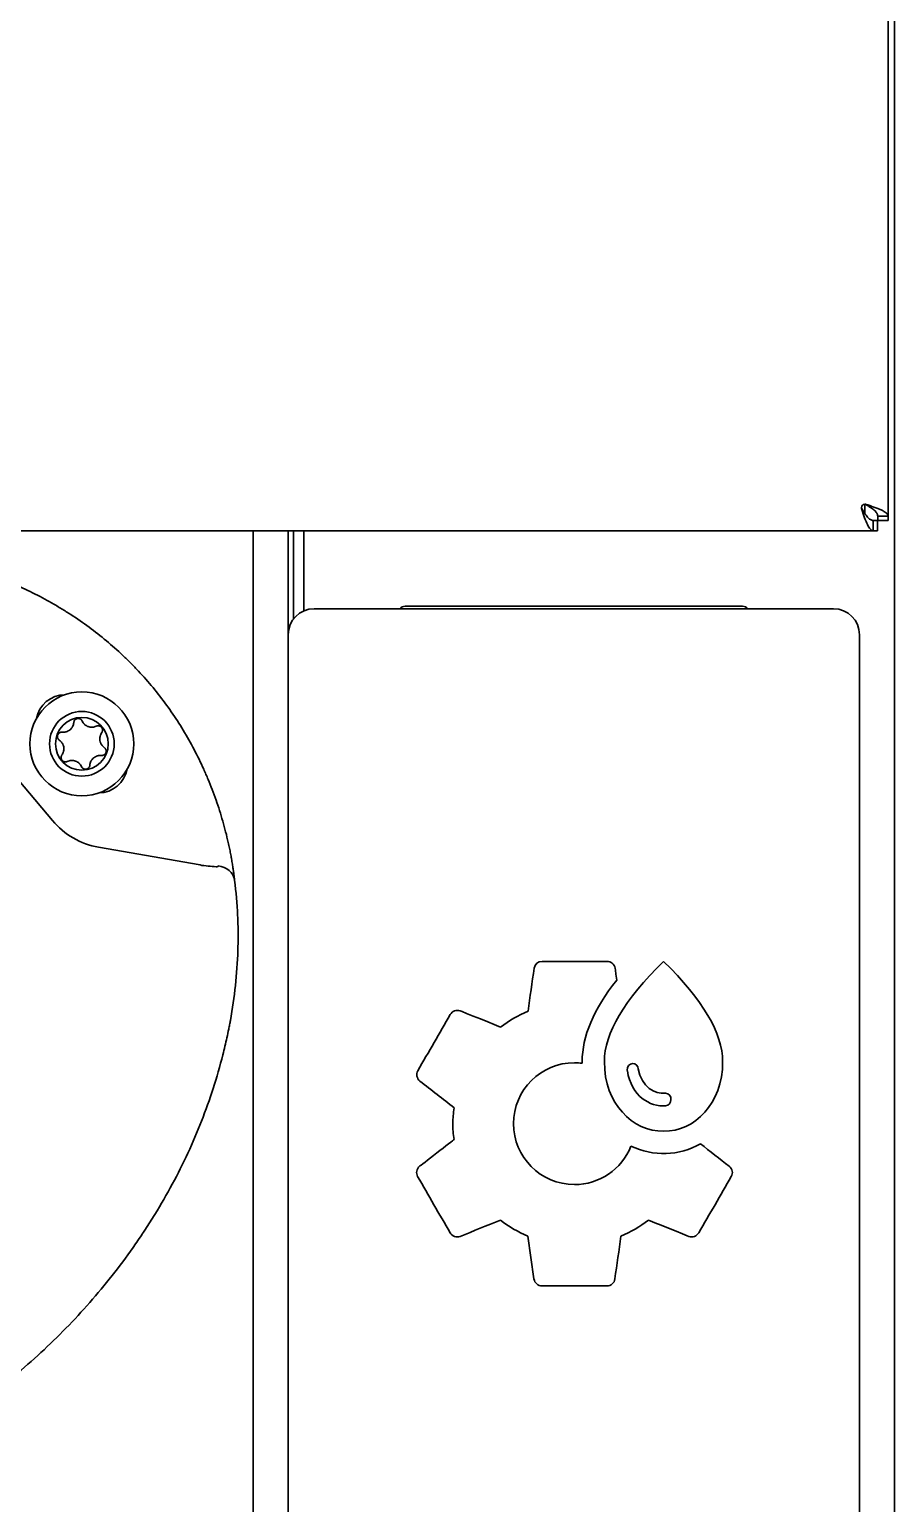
# Model space of a CAD drawing. Extents: x 53 to 4124, y 6244 to 10190.
# Drawn here: x 738.1 to 804.8, y 8028.9 to 8142.4 of the extents above; entities that cross this region are included whole.
import ezdxf

# ---------------------------------------------------------------- set-up
doc = ezdxf.new("R2010")
doc.units = 0
doc.header["$LTSCALE"] = 5
doc.layers.add('1', color=7, linetype='CONTINUOUS', true_color=0xffffff)
doc.layers.add('ORTHO$15', color=7, linetype='CONTINUOUS', true_color=0xffffff)

msp = doc.modelspace()

# ---------------------------------------------------------------- linework, layer by layer
at = {"layer": '1', "color": 7, "linetype": 'Continuous', "lineweight": 35}
for points in [[(777, 8070.12), (776.84, 8069.02), (776.69, 8067.91), (776.53, 8066.81)], [(777.61, 8070.65), (777.3, 8070.65), (777.04, 8070.42), (777, 8070.12)], [(782.61, 8070.65), (780.95, 8070.65), (779.28, 8070.65), (777.61, 8070.65)], [(786.97, 8070.65), (783.93, 8067.68), (782.41, 8065.1), (782.41, 8062.93)], [(783.24, 8070.12), (783.19, 8070.43), (782.92, 8070.65), (782.61, 8070.65)], [(783.36, 8069.21), (783.36, 8069.22), (783.24, 8070.11), (783.24, 8070.12)], [(770.54, 8066.55), (769.71, 8065.11), (768.88, 8063.67), (768.05, 8062.23)], [(771.31, 8066.83), (771.02, 8066.95), (770.69, 8066.82), (770.54, 8066.55)], [(774.42, 8065.59), (774.42, 8065.59), (771.32, 8066.83), (771.31, 8066.83)], [(776.53, 8066.81), (775.78, 8066.49), (775.07, 8066.08), (774.42, 8065.59)], [(768.05, 8062.23), (767.89, 8061.96), (767.96, 8061.62), (768.21, 8061.43)], [(784.18, 8062.23), (784.17, 8062.24), (784.17, 8062.25), (784.17, 8062.27)], [(787.13, 8059.52), (785.92, 8059.44), (784.5, 8060.24), (784.18, 8062.23)], [(784.6, 8062.79), (784.82, 8062.78), (785, 8062.6), (785.02, 8062.38)], [(785.02, 8062.38), (785.26, 8060.93), (786.32, 8060.43), (787.09, 8060.5)], [(768.21, 8061.43), (769.09, 8060.75), (769.97, 8060.06), (770.85, 8059.38)], [(787.09, 8060.5), (787.1, 8060.5), (787.11, 8060.5), (787.11, 8060.5)], [(787.11, 8060.5), (787.37, 8060.49), (787.56, 8060.27), (787.54, 8060.01)], [(787.54, 8060.01), (787.55, 8059.77), (787.38, 8059.55), (787.13, 8059.52)], [(770.85, 8059.38), (770.78, 8058.97), (770.74, 8058.56), (770.74, 8058.15)], [(770.74, 8058.15), (770.73, 8057.74), (770.76, 8057.33), (770.83, 8056.93)], [(770.83, 8056.93), (770.82, 8056.92), (768.19, 8054.87), (768.18, 8054.87)], [(789.81, 8056.6), (788.17, 8055.66), (786.17, 8055.6), (784.46, 8056.42)], [(792.02, 8054.87), (791.29, 8055.44), (790.55, 8056.02), (789.81, 8056.6)], [(768.18, 8054.87), (767.95, 8054.68), (767.88, 8054.34), (768.03, 8054.08)], [(792.18, 8054.08), (792.34, 8054.34), (792.27, 8054.68), (792.02, 8054.87)], [(768.03, 8054.08), (768.86, 8052.63), (769.7, 8051.19), (770.53, 8049.75)], [(789.68, 8049.75), (790.52, 8051.19), (791.35, 8052.63), (792.18, 8054.08)], [(771.3, 8049.47), (772.33, 8049.88), (773.37, 8050.3), (774.41, 8050.72)], [(774.41, 8050.72), (775.05, 8050.22), (775.76, 8049.81), (776.52, 8049.49)], [(783.69, 8049.49), (784.45, 8049.8), (785.16, 8050.22), (785.8, 8050.72)], [(785.8, 8050.72), (785.81, 8050.71), (788.91, 8049.47), (788.91, 8049.47)], [(770.53, 8049.75), (770.68, 8049.48), (771.01, 8049.36), (771.3, 8049.47)], [(776.52, 8049.49), (776.52, 8049.49), (776.99, 8046.19), (776.99, 8046.19)], [(783.22, 8046.19), (783.38, 8047.29), (783.54, 8048.39), (783.69, 8049.49)], [(788.91, 8049.47), (789.21, 8049.36), (789.53, 8049.48), (789.68, 8049.75)], [(776.99, 8046.19), (777.04, 8045.88), (777.3, 8045.65), (777.61, 8045.65)], [(782.61, 8045.65), (782.92, 8045.65), (783.19, 8045.88), (783.22, 8046.19)], [(777.61, 8045.65), (779.28, 8045.65), (780.95, 8045.65), (782.61, 8045.65)]]:
    msp.add_open_spline(points, degree=3, dxfattribs=at)
for points, knots in [([(782.41, 8062.93), (782.41, 8059.67), (784.58, 8057.56), (789.36, 8057.56), (791.52, 8059.67), (791.52, 8062.93), (791.52, 8065.1), (790, 8067.67), (786.97, 8070.65)], [0, 0, 0, 0, 0.333333, 0.333333, 0.666667, 0.666667, 0.666667, 1, 1, 1, 1]), ([(780.7, 8062.8), (780.7, 8062.8), (780.7, 8062.93), (780.7, 8062.93), (780.7, 8064.87), (781.58, 8066.94), (783.36, 8069.21)], [0, 0, 0, 0, 0.017888, 0.017888, 0.017888, 1, 1, 1, 1]), ([(784.46, 8056.42), (783.75, 8054.63), (782.02, 8053.46), (780.1, 8053.46), (777.51, 8053.47), (775.41, 8055.57), (775.42, 8060.74), (777.52, 8062.84), (780.31, 8062.84), (780.51, 8062.83), (780.7, 8062.8)], [0, 0, 0, 0, 0.267473, 0.267473, 0.267473, 0.619481, 0.619481, 0.971488, 0.971488, 1, 1, 1, 1]), ([(784.17, 8062.27), (784.17, 8062.27), (784.17, 8062.27), (784.14, 8062.53), (784.34, 8062.76), (784.6, 8062.79)], [0, 0, 0, 0, 0.010028, 0.010028, 1, 1, 1, 1])]:
    msp.add_open_spline(points, degree=3, knots=knots, dxfattribs=at)
at = {"layer": 'ORTHO$15', "color": 7, "linetype": 'Continuous', "lineweight": 35, "extrusion": (0, 1, 0)}
for p, q in [((804.26, 9007.27), (804.26, 8104.94)), ((804.76, 9007.57), (804.76, 8012)), ((802.46, 8105.86), (802.46, 8105.16)), ((803.46, 8104.94), (803.46, 8104.6)), ((804.26, 8104.94), (804.26, 8104.6)), ((803.11, 8103.8), (56.4, 8103.8)), ((755.36, 8103.8), (755.36, 8024.6)), ((758.06, 8095.8), (758.06, 8103.8)), ((758.46, 8103.8), (758.46, 8097)), ((759.26, 8103.8), (759.26, 8097.63)), ((803.45, 8104.6), (803.11, 8104.6)), ((803.45, 8103.8), (803.11, 8103.8)), ((803.45, 8104.6), (803.45, 8103.8)), ((803.46, 8104.6), (804.26, 8104.6)), ((793.06, 8098), (767.06, 8098)), ((760.06, 8097.8), (800.06, 8097.8)), ((758.06, 8014.4), (758.06, 8095.8)), ((802.06, 8095.8), (802.06, 8014.4)), ((739.91, 8081.5), (735.96, 8086.2)), ((751.27, 8078.07), (743.46, 8079.44))]:
    msp.add_line(p, q, dxfattribs=at)
at = {"layer": 'ORTHO$15', "color": 7, "linetype": 'Continuous', "lineweight": 35}
for radius in [4, 2.49]:
    msp.add_circle((742.17, 8087.4), radius, dxfattribs=at)
at = {"layer": 'ORTHO$15', "color": 7, "linetype": 'Continuous', "lineweight": 35, "extrusion": (0, 0, -1)}
msp.add_circle((-742.17, 8087.4), 2.03, dxfattribs=at)
at = {"layer": 'ORTHO$15', "color": 7, "linetype": 'Continuous', "lineweight": 35}
for centre, radius, start, end in [((802.46, 8105.6), 0.25, 90, 180), ((740.88, 8088.93), 2.25, 90.4309, 169.5691), ((743.45, 8085.87), 2.25, 270.4309, 349.5691)]:
    msp.add_arc(centre, radius, start, end, dxfattribs=at)
at = {"layer": 'ORTHO$15', "color": 7, "linetype": 'Continuous', "lineweight": 35, "extrusion": (0, 0, -1)}
for centre, radius, start, end in [((-767.06, 8097.5), 0.5, 36.8705, 90), ((-793.06, 8097.5), 0.5, 90, 143.1295), ((-760.06, 8095.8), 2, 0, 90), ((-800.06, 8095.8), 2, 90, 180)]:
    msp.add_arc(centre, radius, start, end, dxfattribs=at)
msp.add_ellipse((744.5, 8085.35), major_axis=(3, 5.2), ratio=0.999914, start_param=2.792582, end_param=3.490603, dxfattribs=at)
at = {"layer": 'ORTHO$15', "color": 7, "linetype": 'Continuous', "lineweight": 35}
msp.add_ellipse((752.44, 8076.7), major_axis=(1.49, 0.15), ratio=0.873809, start_param=0.035848, end_param=1.332032, dxfattribs=at)
for points, knots in [([(802.21, 8105.6), (802.21, 8105.6), (802.21, 8105.6), (802.21, 8105.59), (802.21, 8105.58), (802.21, 8105.58), (802.21, 8105.57), (802.21, 8105.57), (802.21, 8105.56), (802.21, 8105.55), (802.22, 8105.55), (802.22, 8105.54), (802.22, 8105.54), (802.22, 8105.53), (802.23, 8105.52), (802.23, 8105.52), (802.23, 8105.52)], [0, 0, 0, 0, 0.071002, 0.141634, 0.212004, 0.282223, 0.352399, 0.422644, 0.493068, 0.56378, 0.634888, 0.706499, 0.778715, 0.851639, 0.925369, 1, 1, 1, 1]), ([(802.23, 8105.52), (802.27, 8105.46), (802.3, 8105.4), (802.38, 8105.28), (802.41, 8105.22), (802.49, 8105.11), (802.52, 8105.05), (802.6, 8104.95), (802.63, 8104.91), (802.71, 8104.82), (802.75, 8104.79), (802.82, 8104.72), (802.86, 8104.69), (802.93, 8104.65), (802.97, 8104.63), (803.04, 8104.61), (803.08, 8104.6), (803.11, 8104.6)], [0, 0, 0, 0, 0.125, 0.125, 0.25, 0.25, 0.375, 0.375, 0.5, 0.5, 0.625, 0.625, 0.75, 0.75, 0.875, 0.875, 1, 1, 1, 1]), ([(802.23, 8105.45), (802.3, 8105.23), (802.38, 8105.01), (802.52, 8104.61), (802.6, 8104.43), (802.75, 8104.13), (802.82, 8104.01), (802.97, 8103.84), (803.04, 8103.8), (803.11, 8103.8)], [0, 0, 0, 0, 0.25, 0.25, 0.5, 0.5, 0.75, 0.75, 1, 1, 1, 1]), ([(802.46, 8105.85), (802.46, 8105.85), (802.47, 8105.85), (802.48, 8105.85), (802.49, 8105.85), (802.5, 8105.85), (802.51, 8105.85), (802.52, 8105.85), (802.53, 8105.85), (802.54, 8105.84), (802.55, 8105.84), (802.56, 8105.84), (802.57, 8105.84), (802.58, 8105.83), (802.59, 8105.83), (802.6, 8105.83), (802.6, 8105.83)], [0, 0, 0, 0, 0.073473, 0.146486, 0.219075, 0.291275, 0.363122, 0.434652, 0.505902, 0.57691, 0.647713, 0.71835, 0.788858, 0.859277, 0.929644, 1, 1, 1, 1]), ([(802.54, 8105.83), (802.66, 8105.75), (802.78, 8105.68), (803.01, 8105.53), (803.11, 8105.46), (803.28, 8105.31), (803.34, 8105.24), (803.43, 8105.09), (803.46, 8105.02), (803.46, 8104.94)], [0, 0, 0, 0, 0.25, 0.25, 0.5, 0.5, 0.75, 0.75, 1, 1, 1, 1]), ([(802.6, 8105.83), (802.72, 8105.79), (802.83, 8105.75), (803.04, 8105.68), (803.15, 8105.64), (803.35, 8105.57), (803.44, 8105.53), (803.62, 8105.46), (803.7, 8105.42), (803.86, 8105.35), (803.92, 8105.31), (804.04, 8105.24), (804.09, 8105.2), (804.17, 8105.13), (804.2, 8105.09), (804.25, 8105.02), (804.26, 8104.98), (804.26, 8104.94)], [0, 0, 0, 0, 0.125, 0.125, 0.25, 0.25, 0.375, 0.375, 0.5, 0.5, 0.625, 0.625, 0.75, 0.75, 0.875, 0.875, 1, 1, 1, 1]), ([(736.64, 8099.83), (737.16, 8099.61), (737.68, 8099.37), (738.7, 8098.88), (739.2, 8098.61), (739.94, 8098.2), (740.31, 8097.98), (740.67, 8097.76), (740.91, 8097.61), (741.03, 8097.54), (741.63, 8097.16), (742.56, 8096.52), (743.46, 8095.83), (744.33, 8095.11), (744.75, 8094.74), (745.27, 8094.26), (745.38, 8094.16), (745.58, 8093.96), (745.68, 8093.86), (745.99, 8093.56), (746.19, 8093.36), (746.77, 8092.75), (747.15, 8092.32), (747.52, 8091.89)], [0, 0, 0, 0, 0.125, 0.125, 0.25, 0.25, 0.3125, 0.34375, 0.34375, 0.375, 0.375, 0.5, 0.625, 0.625, 0.75, 0.75, 0.78125, 0.78125, 0.8125, 0.8125, 0.875, 0.875, 1, 1, 1, 1]), ([(747.52, 8091.89), (747.88, 8091.45), (748.23, 8091.01), (748.9, 8090.1), (749.54, 8089.17), (750.42, 8087.72), (750.94, 8086.72), (751.32, 8085.96), (751.44, 8085.7), (751.61, 8085.31), (751.67, 8085.18), (751.78, 8084.92), (752.06, 8084.27), (752.32, 8083.61), (752.6, 8082.8), (752.69, 8082.54), (752.86, 8081.99), (752.94, 8081.72), (753.18, 8080.9), (753.32, 8080.35), (753.44, 8079.8)], [0, 0, 0, 0, 0.125, 0.125, 0.25, 0.375, 0.5, 0.5, 0.5625, 0.5625, 0.59375, 0.59375, 0.625, 0.75, 0.75, 0.8125, 0.8125, 0.875, 0.875, 1, 1, 1, 1]), ([(740.66, 8088.3), (740.71, 8088.29), (740.76, 8088.29), (740.84, 8088.3), (740.87, 8088.3), (740.91, 8088.31), (740.92, 8088.32), (740.95, 8088.32), (740.96, 8088.33), (741.02, 8088.35), (741.07, 8088.37), (741.13, 8088.4), (741.14, 8088.41), (741.17, 8088.42), (741.18, 8088.43), (741.21, 8088.45), (741.24, 8088.47), (741.3, 8088.52), (741.34, 8088.56), (741.39, 8088.62), (741.4, 8088.64), (741.42, 8088.68), (741.43, 8088.69), (741.45, 8088.71), (741.45, 8088.73), (741.48, 8088.78), (741.5, 8088.83), (741.53, 8088.91), (741.53, 8088.94), (741.54, 8088.99), (741.54, 8089.02), (741.55, 8089.04)], [0, 0, 0, 0, 0.125, 0.125, 0.1875, 0.1875, 0.21875, 0.21875, 0.25, 0.25, 0.375, 0.375, 0.40625, 0.40625, 0.4375, 0.4375, 0.5, 0.5, 0.625, 0.625, 0.6875, 0.6875, 0.71875, 0.71875, 0.75, 0.75, 0.875, 0.875, 0.9375, 0.9375, 1, 1, 1, 1]), ([(741.55, 8089.04), (741.55, 8089.06), (741.55, 8089.1), (741.57, 8089.13), (741.58, 8089.16), (741.58, 8089.16), (741.59, 8089.18), (741.59, 8089.19), (741.61, 8089.21), (741.62, 8089.23), (741.64, 8089.25), (741.65, 8089.25), (741.66, 8089.27), (741.67, 8089.27), (741.69, 8089.29), (741.7, 8089.3), (741.73, 8089.31), (741.74, 8089.32), (741.75, 8089.32), (741.76, 8089.33), (741.79, 8089.34), (741.81, 8089.34), (741.83, 8089.35), (741.84, 8089.35), (741.86, 8089.35), (741.87, 8089.35), (741.9, 8089.35), (741.92, 8089.35), (741.94, 8089.34), (741.95, 8089.34), (741.97, 8089.34), (741.98, 8089.34), (742.01, 8089.33), (742.02, 8089.32), (742.05, 8089.31), (742.06, 8089.3), (742.07, 8089.29), (742.08, 8089.29), (742.1, 8089.27), (742.11, 8089.26), (742.13, 8089.24), (742.14, 8089.23), (742.15, 8089.22), (742.16, 8089.21), (742.17, 8089.19), (742.18, 8089.17), (742.19, 8089.16)], [0, 0, 0, 0, 0.0625, 0.125, 0.125, 0.15625, 0.15625, 0.1875, 0.1875, 0.25, 0.25, 0.28125, 0.28125, 0.3125, 0.3125, 0.375, 0.375, 0.40625, 0.40625, 0.4375, 0.4375, 0.5, 0.5, 0.53125, 0.53125, 0.5625, 0.5625, 0.625, 0.625, 0.65625, 0.65625, 0.6875, 0.6875, 0.75, 0.75, 0.78125, 0.78125, 0.8125, 0.8125, 0.875, 0.875, 0.90625, 0.90625, 0.9375, 0.9375, 1, 1, 1, 1]), ([(742.19, 8089.16), (742.21, 8089.11), (742.24, 8089.06), (742.28, 8089), (742.3, 8088.98), (742.33, 8088.95), (742.34, 8088.94), (742.36, 8088.92), (742.37, 8088.91), (742.41, 8088.86), (742.46, 8088.83), (742.52, 8088.8), (742.53, 8088.79), (742.55, 8088.78), (742.56, 8088.77), (742.6, 8088.75), (742.63, 8088.74), (742.7, 8088.71), (742.75, 8088.7), (742.82, 8088.69), (742.84, 8088.69), (742.86, 8088.68), (742.9, 8088.68), (742.97, 8088.68), (743.02, 8088.69), (743.06, 8088.69), (743.08, 8088.69), (743.1, 8088.7), (743.12, 8088.7), (743.18, 8088.72), (743.23, 8088.74), (743.28, 8088.76)], [0, 0, 0, 0, 0.125, 0.125, 0.1875, 0.1875, 0.21875, 0.21875, 0.25, 0.25, 0.375, 0.375, 0.40625, 0.40625, 0.4375, 0.4375, 0.5, 0.5, 0.625, 0.625, 0.65625, 0.65625, 0.6875, 0.75, 0.8125, 0.8125, 0.84375, 0.84375, 0.875, 0.875, 1, 1, 1, 1]), ([(740.43, 8087.68), (740.42, 8087.69), (740.39, 8087.72), (740.37, 8087.75), (740.35, 8087.77), (740.35, 8087.77), (740.34, 8087.79), (740.33, 8087.8), (740.32, 8087.82), (740.31, 8087.84), (740.3, 8087.87), (740.3, 8087.87), (740.3, 8087.89), (740.3, 8087.9), (740.29, 8087.93), (740.29, 8087.95), (740.29, 8087.98), (740.29, 8087.98), (740.29, 8088), (740.29, 8088.01), (740.3, 8088.04), (740.3, 8088.06), (740.31, 8088.08), (740.32, 8088.09), (740.33, 8088.11), (740.33, 8088.12), (740.34, 8088.14), (740.35, 8088.16), (740.37, 8088.18), (740.38, 8088.19), (740.39, 8088.2), (740.4, 8088.21), (740.41, 8088.22), (740.42, 8088.22), (740.43, 8088.23), (740.44, 8088.24), (740.46, 8088.25), (740.48, 8088.26), (740.5, 8088.27), (740.51, 8088.28), (740.53, 8088.28), (740.54, 8088.29), (740.57, 8088.29), (740.58, 8088.29), (740.61, 8088.3), (740.62, 8088.3), (740.64, 8088.3), (740.65, 8088.3), (740.66, 8088.3)], [0, 0, 0, 0, 0.0625, 0.125, 0.125, 0.15625, 0.15625, 0.1875, 0.1875, 0.25, 0.25, 0.28125, 0.28125, 0.3125, 0.3125, 0.375, 0.375, 0.40625, 0.40625, 0.4375, 0.4375, 0.5, 0.5, 0.53125, 0.53125, 0.5625, 0.5625, 0.625, 0.625, 0.65625, 0.65625, 0.6875, 0.6875, 0.71875, 0.71875, 0.75, 0.75, 0.8125, 0.8125, 0.84375, 0.84375, 0.875, 0.875, 0.9375, 0.9375, 0.96875, 0.96875, 1, 1, 1, 1]), ([(743.28, 8088.76), (743.3, 8088.77), (743.33, 8088.78), (743.37, 8088.79), (743.39, 8088.79), (743.4, 8088.79), (743.42, 8088.79), (743.43, 8088.79), (743.46, 8088.79), (743.48, 8088.79), (743.5, 8088.78), (743.51, 8088.78), (743.53, 8088.77), (743.54, 8088.77), (743.56, 8088.76), (743.58, 8088.75), (743.6, 8088.74), (743.61, 8088.73), (743.63, 8088.72), (743.63, 8088.71), (743.65, 8088.7), (743.67, 8088.68), (743.69, 8088.66), (743.69, 8088.65), (743.7, 8088.64), (743.71, 8088.63), (743.72, 8088.61), (743.73, 8088.59), (743.74, 8088.57), (743.74, 8088.56), (743.75, 8088.54), (743.75, 8088.53), (743.76, 8088.5), (743.76, 8088.48), (743.76, 8088.46), (743.76, 8088.45), (743.76, 8088.43), (743.76, 8088.42), (743.75, 8088.39), (743.75, 8088.38), (743.74, 8088.35), (743.74, 8088.34), (743.73, 8088.32), (743.73, 8088.32), (743.72, 8088.29), (743.71, 8088.28), (743.7, 8088.26)], [0, 0, 0, 0, 0.0625, 0.125, 0.125, 0.15625, 0.15625, 0.1875, 0.1875, 0.25, 0.25, 0.28125, 0.28125, 0.3125, 0.3125, 0.375, 0.375, 0.40625, 0.40625, 0.4375, 0.4375, 0.5, 0.5, 0.53125, 0.53125, 0.5625, 0.5625, 0.625, 0.625, 0.65625, 0.65625, 0.6875, 0.6875, 0.75, 0.75, 0.78125, 0.78125, 0.8125, 0.8125, 0.875, 0.875, 0.90625, 0.90625, 0.9375, 0.9375, 1, 1, 1, 1]), ([(743.7, 8088.26), (743.67, 8088.22), (743.64, 8088.17), (743.61, 8088.1), (743.6, 8088.07), (743.59, 8088.03), (743.58, 8088.02), (743.58, 8088), (743.57, 8087.98), (743.56, 8087.92), (743.55, 8087.86), (743.55, 8087.8), (743.55, 8087.78), (743.55, 8087.75), (743.55, 8087.74), (743.55, 8087.7), (743.56, 8087.67), (743.57, 8087.59), (743.59, 8087.54), (743.61, 8087.48), (743.62, 8087.46), (743.63, 8087.44), (743.64, 8087.4), (743.68, 8087.34), (743.71, 8087.3), (743.73, 8087.27), (743.74, 8087.26), (743.76, 8087.24), (743.77, 8087.23), (743.82, 8087.18), (743.86, 8087.15), (743.9, 8087.11)], [0, 0, 0, 0, 0.125, 0.125, 0.1875, 0.1875, 0.21875, 0.21875, 0.25, 0.25, 0.375, 0.375, 0.40625, 0.40625, 0.4375, 0.4375, 0.5, 0.5, 0.625, 0.625, 0.65625, 0.65625, 0.6875, 0.75, 0.8125, 0.8125, 0.84375, 0.84375, 0.875, 0.875, 1, 1, 1, 1]), ([(740.64, 8086.54), (740.67, 8086.58), (740.69, 8086.63), (740.72, 8086.7), (740.73, 8086.73), (740.75, 8086.77), (740.75, 8086.78), (740.76, 8086.8), (740.76, 8086.82), (740.78, 8086.88), (740.78, 8086.94), (740.78, 8087), (740.78, 8087.02), (740.78, 8087.04), (740.78, 8087.06), (740.78, 8087.1), (740.78, 8087.13), (740.76, 8087.21), (740.75, 8087.26), (740.72, 8087.32), (740.72, 8087.34), (740.71, 8087.36), (740.69, 8087.4), (740.66, 8087.45), (740.62, 8087.5), (740.6, 8087.53), (740.59, 8087.54), (740.57, 8087.56), (740.56, 8087.57), (740.52, 8087.62), (740.48, 8087.65), (740.43, 8087.68)], [0, 0, 0, 0, 0.125, 0.125, 0.1875, 0.1875, 0.21875, 0.21875, 0.25, 0.25, 0.375, 0.375, 0.40625, 0.40625, 0.4375, 0.4375, 0.5, 0.5, 0.625, 0.625, 0.65625, 0.65625, 0.6875, 0.75, 0.8125, 0.8125, 0.84375, 0.84375, 0.875, 0.875, 1, 1, 1, 1]), ([(743.9, 8087.11), (743.91, 8087.1), (743.94, 8087.08), (743.97, 8087.05), (743.98, 8087.03), (743.99, 8087.02), (744, 8087.01), (744, 8087), (744.01, 8086.98), (744.02, 8086.96), (744.03, 8086.93), (744.03, 8086.92), (744.04, 8086.91), (744.04, 8086.9), (744.04, 8086.87), (744.04, 8086.85), (744.04, 8086.82), (744.04, 8086.81), (744.04, 8086.8), (744.04, 8086.79), (744.03, 8086.76), (744.03, 8086.74), (744.02, 8086.72), (744.02, 8086.71), (744.01, 8086.69), (744, 8086.68), (743.99, 8086.66), (743.98, 8086.64), (743.96, 8086.62), (743.96, 8086.61), (743.94, 8086.6), (743.94, 8086.59), (743.92, 8086.58), (743.92, 8086.58), (743.9, 8086.56), (743.89, 8086.56), (743.87, 8086.54), (743.85, 8086.54), (743.83, 8086.53), (743.82, 8086.52), (743.8, 8086.52), (743.79, 8086.51), (743.77, 8086.51), (743.75, 8086.5), (743.72, 8086.5), (743.71, 8086.5), (743.7, 8086.5), (743.69, 8086.5), (743.68, 8086.5)], [0, 0, 0, 0, 0.0625, 0.125, 0.125, 0.15625, 0.15625, 0.1875, 0.1875, 0.25, 0.25, 0.28125, 0.28125, 0.3125, 0.3125, 0.375, 0.375, 0.40625, 0.40625, 0.4375, 0.4375, 0.5, 0.5, 0.53125, 0.53125, 0.5625, 0.5625, 0.625, 0.625, 0.65625, 0.65625, 0.6875, 0.6875, 0.71875, 0.71875, 0.75, 0.75, 0.8125, 0.8125, 0.84375, 0.84375, 0.875, 0.875, 0.9375, 0.9375, 0.96875, 0.96875, 1, 1, 1, 1]), ([(741.05, 8086.04), (741.04, 8086.03), (741, 8086.02), (740.97, 8086.01), (740.94, 8086.01), (740.93, 8086.01), (740.91, 8086.01), (740.9, 8086.01), (740.88, 8086.01), (740.86, 8086.01), (740.83, 8086.02), (740.82, 8086.02), (740.81, 8086.03), (740.8, 8086.03), (740.77, 8086.04), (740.75, 8086.05), (740.73, 8086.06), (740.72, 8086.07), (740.71, 8086.08), (740.7, 8086.08), (740.68, 8086.1), (740.67, 8086.12), (740.65, 8086.14), (740.64, 8086.14), (740.63, 8086.16), (740.63, 8086.17), (740.61, 8086.19), (740.6, 8086.21), (740.59, 8086.23), (740.59, 8086.24), (740.59, 8086.26), (740.58, 8086.27), (740.58, 8086.3), (740.58, 8086.31), (740.58, 8086.34), (740.58, 8086.35), (740.58, 8086.37), (740.58, 8086.38), (740.58, 8086.41), (740.58, 8086.42), (740.59, 8086.45), (740.59, 8086.46), (740.6, 8086.48), (740.6, 8086.48), (740.62, 8086.51), (740.63, 8086.52), (740.64, 8086.54)], [0, 0, 0, 0, 0.0625, 0.125, 0.125, 0.15625, 0.15625, 0.1875, 0.1875, 0.25, 0.25, 0.28125, 0.28125, 0.3125, 0.3125, 0.375, 0.375, 0.40625, 0.40625, 0.4375, 0.4375, 0.5, 0.5, 0.53125, 0.53125, 0.5625, 0.5625, 0.625, 0.625, 0.65625, 0.65625, 0.6875, 0.6875, 0.75, 0.75, 0.78125, 0.78125, 0.8125, 0.8125, 0.875, 0.875, 0.90625, 0.90625, 0.9375, 0.9375, 1, 1, 1, 1]), ([(742.15, 8085.64), (742.12, 8085.69), (742.1, 8085.74), (742.05, 8085.8), (742.03, 8085.82), (742.01, 8085.85), (742, 8085.86), (741.98, 8085.88), (741.97, 8085.89), (741.92, 8085.94), (741.88, 8085.97), (741.82, 8086), (741.81, 8086.01), (741.78, 8086.02), (741.77, 8086.03), (741.73, 8086.05), (741.71, 8086.06), (741.63, 8086.09), (741.58, 8086.1), (741.51, 8086.11), (741.5, 8086.11), (741.47, 8086.11), (741.43, 8086.12), (741.36, 8086.12), (741.31, 8086.11), (741.27, 8086.11), (741.26, 8086.11), (741.23, 8086.1), (741.22, 8086.1), (741.15, 8086.08), (741.1, 8086.06), (741.05, 8086.04)], [0, 0, 0, 0, 0.125, 0.125, 0.1875, 0.1875, 0.21875, 0.21875, 0.25, 0.25, 0.375, 0.375, 0.40625, 0.40625, 0.4375, 0.4375, 0.5, 0.5, 0.625, 0.625, 0.65625, 0.65625, 0.6875, 0.75, 0.8125, 0.8125, 0.84375, 0.84375, 0.875, 0.875, 1, 1, 1, 1]), ([(742.79, 8085.76), (742.79, 8085.74), (742.78, 8085.7), (742.77, 8085.67), (742.76, 8085.64), (742.75, 8085.63), (742.74, 8085.62), (742.74, 8085.61), (742.72, 8085.59), (742.71, 8085.57), (742.69, 8085.55), (742.67, 8085.53), (742.65, 8085.51), (742.63, 8085.5), (742.61, 8085.49), (742.6, 8085.48), (742.58, 8085.48), (742.57, 8085.47), (742.55, 8085.46), (742.53, 8085.46), (742.5, 8085.45), (742.49, 8085.45), (742.47, 8085.45), (742.46, 8085.45), (742.44, 8085.45), (742.42, 8085.45), (742.39, 8085.45), (742.38, 8085.46), (742.36, 8085.46), (742.35, 8085.46), (742.33, 8085.47), (742.31, 8085.48), (742.29, 8085.49), (742.28, 8085.5), (742.26, 8085.51), (742.26, 8085.51), (742.23, 8085.53), (742.22, 8085.54), (742.2, 8085.56), (742.2, 8085.57), (742.18, 8085.58), (742.18, 8085.59), (742.16, 8085.61), (742.15, 8085.63), (742.15, 8085.64)], [0, 0, 0, 0, 0.0625, 0.125, 0.125, 0.15625, 0.15625, 0.1875, 0.1875, 0.25, 0.25, 0.3125, 0.3125, 0.375, 0.375, 0.40625, 0.40625, 0.4375, 0.4375, 0.5, 0.5, 0.53125, 0.53125, 0.5625, 0.5625, 0.625, 0.625, 0.65625, 0.65625, 0.6875, 0.6875, 0.75, 0.75, 0.78125, 0.78125, 0.8125, 0.8125, 0.875, 0.875, 0.90625, 0.90625, 0.9375, 0.9375, 1, 1, 1, 1]), ([(743.68, 8086.5), (743.62, 8086.51), (743.57, 8086.51), (743.49, 8086.5), (743.47, 8086.5), (743.41, 8086.48), (743.39, 8086.48), (743.31, 8086.45), (743.26, 8086.43), (743.2, 8086.4), (743.19, 8086.39), (743.17, 8086.38), (743.15, 8086.37), (743.12, 8086.35), (743.1, 8086.33), (743.04, 8086.28), (743, 8086.24), (742.95, 8086.18), (742.93, 8086.16), (742.91, 8086.12), (742.9, 8086.11), (742.89, 8086.09), (742.88, 8086.07), (742.85, 8086.01), (742.83, 8085.96), (742.81, 8085.89), (742.8, 8085.86), (742.79, 8085.81), (742.79, 8085.78), (742.79, 8085.76)], [0, 0, 0, 0, 0.125, 0.125, 0.1875, 0.1875, 0.25, 0.25, 0.375, 0.375, 0.40625, 0.40625, 0.4375, 0.4375, 0.5, 0.5, 0.625, 0.625, 0.6875, 0.6875, 0.71875, 0.71875, 0.75, 0.75, 0.875, 0.875, 0.9375, 0.9375, 1, 1, 1, 1]), ([(753.44, 8079.8), (753.46, 8079.72), (753.48, 8079.65), (753.51, 8079.51), (753.52, 8079.44), (753.57, 8079.23), (753.59, 8079.09), (753.64, 8078.88), (753.65, 8078.81), (753.67, 8078.7), (753.67, 8078.67), (753.69, 8078.6), (753.69, 8078.57), (753.72, 8078.4), (753.74, 8078.27), (753.78, 8078.01), (753.8, 8077.89), (753.82, 8077.74), (753.83, 8077.71), (753.84, 8077.65), (753.84, 8077.62), (753.85, 8077.54), (753.86, 8077.48), (753.88, 8077.33), (753.89, 8077.23), (753.91, 8077.05), (753.92, 8076.97), (753.93, 8076.89)], [0, 0, 0, 0, 0.0625, 0.0625, 0.125, 0.125, 0.25, 0.25, 0.3125, 0.3125, 0.34375, 0.34375, 0.375, 0.375, 0.5, 0.5, 0.625, 0.625, 0.65625, 0.65625, 0.6875, 0.6875, 0.75, 0.75, 0.875, 0.875, 1, 1, 1, 1]), ([(752.52, 8077.94), (752.31, 8077.95), (752.1, 8077.96), (751.68, 8078), (751.47, 8078.03), (751.27, 8078.07)], [0, 0, 0, 0, 0.5, 0.5, 1, 1, 1, 1]), ([(752.67, 8078), (752.67, 8078), (752.67, 8077.99), (752.67, 8077.98), (752.67, 8077.98), (752.67, 8077.97), (752.67, 8077.97), (752.66, 8077.97), (752.66, 8077.96), (752.65, 8077.96), (752.64, 8077.95), (752.62, 8077.95), (752.62, 8077.95), (752.6, 8077.94), (752.59, 8077.94), (752.56, 8077.94), (752.54, 8077.94), (752.52, 8077.94)], [0, 0, 0, 0, 0.125, 0.125, 0.1875, 0.1875, 0.25, 0.25, 0.375, 0.375, 0.5, 0.5, 0.625, 0.625, 0.75, 0.75, 1, 1, 1, 1]), ([(721.59, 8029.95), (722.19, 8030.16), (722.78, 8030.38), (724.2, 8030.95), (725.02, 8031.3), (726.65, 8032.06), (727.46, 8032.46), (728.65, 8033.09), (729.05, 8033.31), (729.64, 8033.65), (729.84, 8033.76), (730.23, 8033.99), (730.42, 8034.1), (731.4, 8034.69), (732.16, 8035.17), (733.66, 8036.19), (734.39, 8036.71), (735.48, 8037.53), (735.83, 8037.81), (736.28, 8038.16), (736.36, 8038.23), (736.54, 8038.38), (736.63, 8038.45), (736.89, 8038.66), (737.07, 8038.81), (737.93, 8039.54), (738.61, 8040.13), (739.92, 8041.36), (741.2, 8042.63), (742.41, 8043.95), (743.58, 8045.3), (744.15, 8046), (745.26, 8047.42), (745.79, 8048.14), (746.43, 8049.07), (746.62, 8049.35), (746.81, 8049.63), (746.94, 8049.82), (747, 8049.92), (747.31, 8050.39), (747.55, 8050.77), (748.26, 8051.93), (748.71, 8052.71), (749.56, 8054.28), (749.96, 8055.08), (750.71, 8056.7), (751.06, 8057.52), (751.71, 8059.18), (752.01, 8060.02), (752.56, 8061.72), (752.81, 8062.58), (753.14, 8063.89), (753.25, 8064.33), (753.39, 8064.99), (753.44, 8065.21), (753.5, 8065.54), (753.53, 8065.66), (753.57, 8065.88), (753.59, 8065.99), (753.77, 8067), (753.9, 8067.89), (754.09, 8069.69), (754.15, 8070.58), (754.2, 8071.93), (754.2, 8072.38), (754.2, 8073.28), (754.19, 8073.73), (754.12, 8075.09), (754.05, 8075.99), (753.93, 8076.89)], [0, 0, 0, 0, 0.030901, 0.030901, 0.074951, 0.074951, 0.119001, 0.119001, 0.141026, 0.141026, 0.152038, 0.152038, 0.163051, 0.163051, 0.207101, 0.207101, 0.251151, 0.251151, 0.273176, 0.273176, 0.278682, 0.278682, 0.284188, 0.284188, 0.295201, 0.295201, 0.339251, 0.339251, 0.383301, 0.427351, 0.427351, 0.471401, 0.471401, 0.515451, 0.515451, 0.526463, 0.531969, 0.531969, 0.537475, 0.537475, 0.5595, 0.5595, 0.60355, 0.60355, 0.6476, 0.6476, 0.69165, 0.69165, 0.7357, 0.7357, 0.77975, 0.77975, 0.801775, 0.801775, 0.812788, 0.812788, 0.818294, 0.818294, 0.8238, 0.8238, 0.86785, 0.86785, 0.9119, 0.9119, 0.933925, 0.933925, 0.95595, 0.95595, 1, 1, 1, 1])]:
    msp.add_open_spline(points, degree=3, knots=knots, dxfattribs=at)
for points, degree in [([(802.21, 8105.6), (802.21, 8105.55), (802.21, 8105.5), (802.23, 8105.45)], 3), ([(802.23, 8105.52), (802.23, 8105.45)], 1), ([(802.54, 8105.83), (802.6, 8105.83)], 1), ([(803.45, 8104.94), (804.26, 8104.94)], 1), ([(803.11, 8103.8), (803.11, 8104.6)], 1)]:
    msp.add_open_spline(points, degree=degree, dxfattribs=at)

doc.saveas('drawing.dxf')
